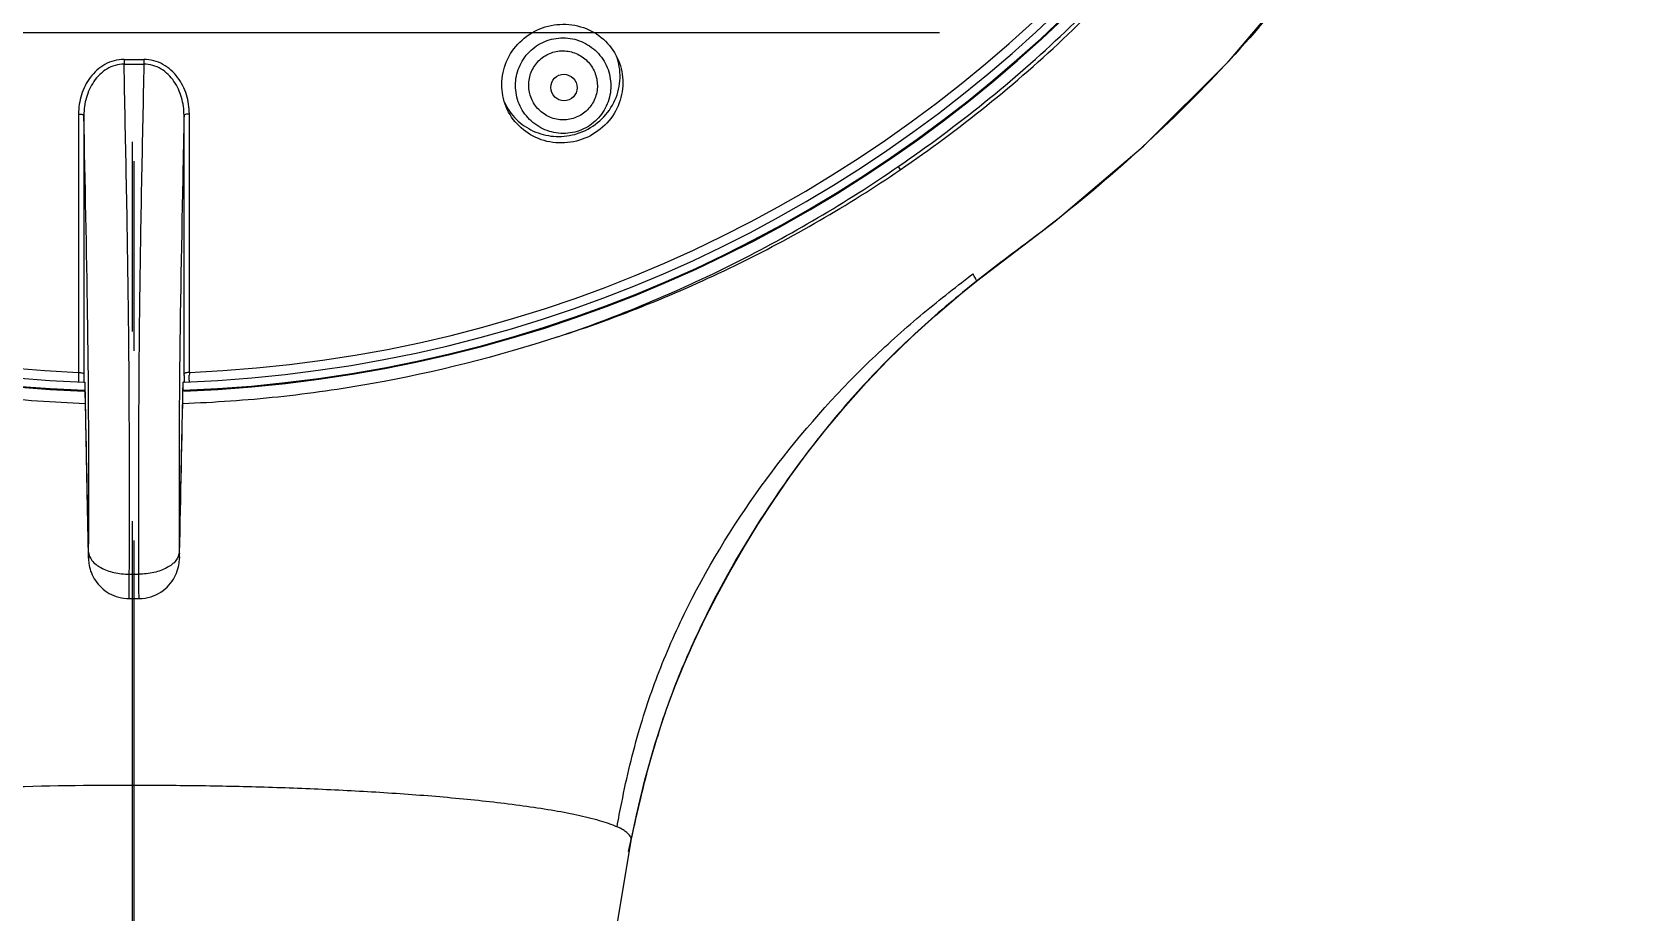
# Model space of a CAD drawing. Extents: x -5853 to -5433, y -3863 to -3269.
# Drawn here: x -5692.58 to -5677.89, y -3636.69 to -3628.57 of the extents above; entities that cross this region are included whole.
import ezdxf

# ---------------------------------------------------------------- set-up
doc = ezdxf.new("R2010")
doc.units = 0
doc.header["$LTSCALE"] = 7
doc.linetypes.add('CENTER', pattern=[2, 1.25, -0.25, 0.25, -0.25])
doc.layers.add('CL', color=1, linetype='CENTER')
doc.layers.add('DWG', color=7, linetype='CONTINUOUS')

msp = doc.modelspace()

# ---------------------------------------------------------------- linework, layer by layer
at = {"layer": 'CL'}
for p, q in [((-5691.64238, -3605.26088), (-5691.64238, -3667.1466)), ((-5691.65964, -3619.08353), (-5691.65964, -3680.34675)), ((-5684.21224, -3628.57502), (-5699.11621, -3628.57502))]:
    msp.add_line(p, q, dxfattribs=at)
at = {"layer": 'DWG', "linetype": 'Continuous'}
for p, q in [((-5691.73346, -3628.82164), (-5691.73357, -3628.86468)), ((-5691.55141, -3628.82164), (-5691.5513, -3628.86467)), ((-5692.15341, -3629.3253), (-5692.1534, -3631.71071)), ((-5691.13147, -3631.71071), (-5691.13146, -3629.3253)), ((-5692.10406, -3629.33737), (-5692.10405, -3631.72574)), ((-5691.18083, -3631.72574), (-5691.18081, -3629.33738)), ((-5684.59507, -3629.81114), (-5684.57576, -3629.83921)), ((-5683.91725, -3630.80959), (-5683.90454, -3630.7999)), ((-5683.87123, -3630.8686), (-5683.87131, -3630.86796)), ((-5683.87126, -3630.86863), (-5683.87123, -3630.8686)), ((-5692.10444, -3631.79941), (-5692.09618, -3631.79972)), ((-5691.20264, -3632.48904), (-5691.18859, -3631.79971)), ((-5691.18043, -3631.79941), (-5691.18877, -3631.79972)), ((-5691.18081, -3631.73978), (-5691.18083, -3631.72574)), ((-5692.07561, -3632.80993), (-5692.06317, -3633.40297)), ((-5692.06019, -3633.36812), (-5692.05955, -3633.22658)), ((-5691.22513, -3633.27246), (-5691.22468, -3633.36812)), ((-5692.06362, -3633.3794), (-5692.0636, -3633.38484)), ((-5691.22125, -3633.3794), (-5691.22127, -3633.38484)), ((-5691.68526, -3633.57195), (-5691.59961, -3633.57195)), ((-5691.68672, -3633.79694), (-5691.59815, -3633.79694)), ((-5691.64249, -3633.79695), (-5691.64245, -3635.5181)), ((-5686.86064, -3635.22085), (-5686.79877, -3635.01977)), ((-5687.01164, -3635.81223), (-5686.92974, -3635.47115)), ((-5686.96466, -3635.60943), (-5686.96604, -3635.61508)), ((-5687.05751, -3636.02991), (-5687.01164, -3635.81223)), ((-5687.26041, -3637.25207), (-5687.05761, -3636.03101)), ((-5687.08053, -3636.12994), (-5687.04619, -3635.96881)), ((-5687.05761, -3636.03101), (-5687.0574, -3636.02987))]:
    msp.add_line(p, q, dxfattribs=at)
for points in [[(-5683.87123, -3630.8686), (-5683.14683, -3630.31458), (-5682.33364, -3629.62287), (-5681.54346, -3628.83376), (-5680.81078, -3627.97158), (-5680.16157, -3627.06751), (-5679.59105, -3626.12039), (-5679.10256, -3625.13944), (-5678.69466, -3624.12532), (-5678.36751, -3623.07769), (-5678.12463, -3622.00564), (-5677.96799, -3620.91529), (-5677.89908, -3619.81574), (-5677.91854, -3618.71544), (-5678.02574, -3617.62048)], [(-5686.79877, -3635.01977), (-5686.7299, -3634.81648), (-5686.65331, -3634.61088), (-5686.56856, -3634.40259), (-5686.47568, -3634.19197), (-5686.37473, -3633.97944), (-5686.26561, -3633.76506), (-5686.14826, -3633.54904), (-5686.0226, -3633.33168), (-5685.88847, -3633.1133), (-5685.74563, -3632.89429), (-5685.59386, -3632.67499), (-5685.43286, -3632.45583), (-5685.26224, -3632.2374), (-5685.08157, -3632.02045), (-5684.89031, -3631.80579), (-5684.68813, -3631.59442), (-5684.47492, -3631.38717), (-5684.25083, -3631.18442), (-5684.01636, -3630.98591), (-5683.87126, -3630.86863)], [(-5692.09628, -3631.79971), (-5692.08911, -3632.153), (-5692.07561, -3632.80993)], [(-5691.2372, -3633.52385), (-5691.23246, -3633.50531), (-5691.22884, -3633.48761), (-5691.22621, -3633.47084), (-5691.22449, -3633.45599), (-5691.2235, -3633.44418), (-5691.22287, -3633.43394), (-5691.22244, -3633.42483), (-5691.22209, -3633.41548), (-5691.22175, -3633.40459), (-5691.22142, -3633.39154), (-5691.20264, -3632.48904)], [(-5692.06317, -3633.40297), (-5692.06281, -3633.41481), (-5692.06242, -3633.42515), (-5692.06193, -3633.43518)], [(-5692.06193, -3633.43518), (-5692.0612, -3633.44653), (-5692.06004, -3633.45939), (-5692.05808, -3633.47501), (-5692.05522, -3633.49198)], [(-5692.05522, -3633.49198), (-5692.05165, -3633.50857), (-5692.04718, -3633.52556)], [(-5692.04718, -3633.52556), (-5692.04167, -3633.54307), (-5692.03507, -3633.56088), (-5692.02734, -3633.57887), (-5692.01848, -3633.5968), (-5692.00858, -3633.6144), (-5691.99759, -3633.6317), (-5691.98547, -3633.64862), (-5691.97223, -3633.66507), (-5691.95787, -3633.68098), (-5691.94241, -3633.69625), (-5691.92585, -3633.7108), (-5691.90823, -3633.72452), (-5691.88957, -3633.73733), (-5691.86991, -3633.74914), (-5691.8493, -3633.75985), (-5691.8278, -3633.76937), (-5691.80547, -3633.77763), (-5691.78238, -3633.78452), (-5691.75861, -3633.78997), (-5691.73426, -3633.7939), (-5691.70943, -3633.79623), (-5691.68672, -3633.79692)], [(-5691.59816, -3633.79692), (-5691.59365, -3633.7969), (-5691.56647, -3633.79558), (-5691.53968, -3633.79234), (-5691.51341, -3633.78722), (-5691.48783, -3633.78033), (-5691.46305, -3633.77174), (-5691.43919, -3633.76157), (-5691.41637, -3633.74992), (-5691.39468, -3633.73693), (-5691.37419, -3633.72271), (-5691.35496, -3633.70739), (-5691.33706, -3633.69112), (-5691.32052, -3633.67403), (-5691.30536, -3633.65625), (-5691.29158, -3633.63793), (-5691.2792, -3633.61918), (-5691.26818, -3633.60016), (-5691.25851, -3633.58097), (-5691.25015, -3633.56176), (-5691.24307, -3633.54267), (-5691.2372, -3633.52385)], [(-5686.92974, -3635.47115), (-5686.83494, -3635.13496), (-5686.8062, -3635.04291)], [(-5686.96504, -3635.61113), (-5686.91585, -3635.41827), (-5686.86064, -3635.22085)], [(-5687.04619, -3635.96881), (-5687.00833, -3635.7959), (-5686.96504, -3635.61113)]]:
    msp.add_lwpolyline(points, dxfattribs=at)
for centre, radius, start, end in [((-5691.64244, -3619.50809), 12.38285, 272.122125, 267.877875), ((-5691.64244, -3619.50809), 12.375, 272.115822, 267.88501), ((-5691.64244, -3619.50809), 12.3, 272.15262, 267.84738), ((-5691.64244, -3619.50809), 12.21332, 272.397749, 267.602251), ((-5691.64212, -3588.44101), 40.42377, 269.870381, 269.999558), ((-5691.64162, -3588.22185), 40.59989, 269.870399, 269.998855), ((-5691.64367, -3588.22153), 40.60022, 270.001739, 270.130193), ((-5691.64327, -3588.44078), 40.424, 270.001184, 270.13036), ((-5687.72778, -3628.95844), 0.57459, 285.10137, 291.989727), ((-5687.72536, -3628.96475), 0.56783, 292.001235, 292.99874), ((-5686.08612, -3631.73683), 5.0947, 180.033212, 180.703807), ((-5687.29626, -3631.77516), 3.83575, 179.037292, 179.405553), ((-5810.65911, -3632.72489), 118.60062, 359.7576337, 0.3750974), ((-5584.83352, -3632.71471), 106.39307, 179.5742305, 180.3003678), ((-5679.3752, -3637.4136), 7.8, 162.305888, 163.57797), ((-5678.77627, -3637.58839), 8.42392, 163.802147, 165.032125), ((-5679.10851, -3637.4931), 8.07829, 163.571831, 163.793811), ((-5677.85773, -3637.83224), 9.37428, 165.152512, 166.283512), ((-5678.37685, -3637.69652), 8.83771, 165.023718, 165.14061), ((-5687.1093, -3636.02015), 0.05279, 1.302465, 5.021204)]:
    msp.add_arc(centre, radius, start, end, dxfattribs=at)
msp.add_ellipse((-5687.67689, -3629.08177), major_axis=(-0.04694, 0.11331), ratio=0.99002271, dxfattribs=at)
for points, knots in [([(-5699.89948, -3630.49771), (-5700.47033, -3630.06873), (-5701.54726, -3629.11999), (-5702.92014, -3627.46406), (-5704.02004, -3625.61463), (-5704.81888, -3623.61668), (-5705.29753, -3621.51887), (-5705.44429, -3619.37215), (-5705.25565, -3617.22866), (-5704.73598, -3615.1405), (-5703.89803, -3613.15838), (-5702.76204, -3611.33047), (-5701.35565, -3609.70134), (-5699.71318, -3608.31066), (-5697.87469, -3607.19228), (-5695.88472, -3606.37325), (-5693.79227, -3605.87343), (-5692.36115, -3605.76106), (-5691.64683, -3605.76087)], [0, 0, 0, 0, 0.06247461, 0.12496921, 0.18746794, 0.24996685, 0.31246404, 0.37496195, 0.437461, 0.49996154, 0.56246624, 0.62497629, 0.68749138, 0.75000139, 0.81250552, 0.8750058, 0.93750363, 1, 1, 1, 1]), ([(-5691.63799, -3605.76087), (-5690.92265, -3605.76107), (-5689.48946, -3605.87377), (-5687.39416, -3606.37503), (-5685.40177, -3607.19638), (-5683.5615, -3608.31784), (-5681.91805, -3609.7122), (-5680.51167, -3611.34544), (-5679.37671, -3613.17765), (-5678.54091, -3615.16406), (-5678.0245, -3617.25623), (-5677.84017, -3619.40321), (-5677.99223, -3621.55268), (-5678.477, -3623.65227), (-5679.28261, -3625.65084), (-5680.3897, -3627.49964), (-5681.77005, -3629.15334), (-5682.85159, -3630.10004), (-5683.42499, -3630.52733)], [0, 0, 0, 0, 0.06249615, 0.12499411, 0.18749476, 0.24999937, 0.31250941, 0.37502397, 0.43753438, 0.50003919, 0.56253953, 0.6250384, 0.6875362, 0.75003318, 0.81253149, 0.87503062, 0.93752541, 1, 1, 1, 1]), ([(-5691.64244, -3606.98788), (-5692.30485, -3606.98787), (-5693.63204, -3607.09345), (-5695.57066, -3607.56458), (-5697.41069, -3608.33635), (-5699.10513, -3609.38946), (-5700.61178, -3610.69725), (-5701.89262, -3612.22713), (-5702.9155, -3613.94059), (-5703.65443, -3615.79451), (-5704.09066, -3617.74199), (-5704.2132, -3619.73374), (-5704.01907, -3621.71944), (-5703.51336, -3623.64914), (-5702.70887, -3625.47427), (-5701.62578, -3627.14916), (-5700.29164, -3628.63083), (-5699.25637, -3629.46681), (-5698.70913, -3629.83921)], [0, 0, 0, 0, 0.06251492, 0.12502774, 0.1875311, 0.25002645, 0.31252329, 0.37502733, 0.43754131, 0.50006456, 0.56258738, 0.62510022, 0.68760173, 0.75009293, 0.81257665, 0.87505483, 0.93752933, 1, 1, 1, 1]), ([(-5684.57577, -3629.83921), (-5684.02852, -3629.46681), (-5682.99325, -3628.63084), (-5681.65911, -3627.14917), (-5680.57603, -3625.47429), (-5679.77154, -3623.64917), (-5679.26583, -3621.71949), (-5679.07169, -3619.73382), (-5679.19423, -3617.74209), (-5679.63044, -3615.79462), (-5680.36934, -3613.94069), (-5681.3922, -3612.22721), (-5682.67304, -3610.69731), (-5684.1797, -3609.3895), (-5685.87414, -3608.33638), (-5687.71419, -3607.56459), (-5689.65282, -3607.09345), (-5690.98003, -3606.98787), (-5691.64244, -3606.98788)], [0, 0, 0, 0, 0.06247062, 0.12494505, 0.18742295, 0.24990615, 0.31239674, 0.37489741, 0.43740944, 0.49993182, 0.5624551, 0.62496954, 0.68747405, 0.74997124, 0.81246692, 0.87497078, 0.93748427, 1, 1, 1, 1]), ([(-5691.64244, -3607.02864), (-5692.30274, -3607.02862), (-5693.6257, -3607.13388), (-5695.55813, -3607.60354), (-5697.39229, -3608.37289), (-5699.08129, -3609.42271), (-5700.58309, -3610.72639), (-5701.85978, -3612.25146), (-5702.87932, -3613.95951), (-5703.61581, -3615.80756), (-5704.05059, -3617.74885), (-5704.17271, -3619.73425), (-5703.97923, -3621.71362), (-5703.47529, -3623.63719), (-5702.67356, -3625.45668), (-5701.59467, -3627.12632), (-5700.48613, -3628.35857), (-5699.49252, -3629.2296), (-5698.96186, -3629.62402), (-5698.68982, -3629.81114)], [0, 0, 0, 0, 0.06251168, 0.12502129, 0.18752142, 0.25001356, 0.31250718, 0.37500801, 0.43751879, 0.50003882, 0.56255842, 0.62506804, 0.68756634, 0.75005437, 0.81253494, 0.87501006, 0.93748165, 0.96874104, 1, 1, 1, 1]), ([(-5684.59507, -3629.81114), (-5684.32303, -3629.62402), (-5683.79237, -3629.2296), (-5682.79876, -3628.35857), (-5681.69023, -3627.12633), (-5680.61134, -3625.4567), (-5679.80961, -3623.63723), (-5679.30567, -3621.71368), (-5679.11217, -3619.73432), (-5679.2343, -3617.74895), (-5679.66906, -3615.80767), (-5680.40553, -3613.95961), (-5681.42505, -3612.25154), (-5682.70174, -3610.72646), (-5684.20354, -3609.42275), (-5685.89255, -3608.37292), (-5687.72671, -3607.60355), (-5689.65916, -3607.13388), (-5690.98214, -3607.02862), (-5691.64244, -3607.02864)], [0, 0, 0, 0, 0.03125893, 0.0625183, 0.12498983, 0.18746465, 0.24994472, 0.31243213, 0.37492959, 0.43743841, 0.49995756, 0.56247763, 0.62498886, 0.68749016, 0.74998414, 0.8124766, 0.87497723, 0.9374875, 1, 1, 1, 1]), ([(-5687.4832, -3629.54937), (-5687.55075, -3629.57735), (-5687.69747, -3629.60747), (-5687.91601, -3629.56667), (-5688.10091, -3629.44664), (-5688.22348, -3629.26524), (-5688.26501, -3629.0503), (-5688.21911, -3628.83473), (-5688.09342, -3628.65141), (-5687.96841, -3628.56898), (-5687.90088, -3628.54101)], [0, 0, 0, 0, 0.12701834, 0.25282973, 0.37702093, 0.50004852, 0.62306151, 0.74722813, 0.8730129, 1, 1, 1, 1]), ([(-5687.90088, -3628.54101), (-5687.83335, -3628.51304), (-5687.68666, -3628.48292), (-5687.46816, -3628.52368), (-5687.28327, -3628.64365), (-5687.16066, -3628.82499), (-5687.11906, -3629.03993), (-5687.16491, -3629.25556), (-5687.29061, -3629.43894), (-5687.41566, -3629.52139), (-5687.4832, -3629.54937)], [0, 0, 0, 0, 0.12699134, 0.25277239, 0.37693589, 0.49994897, 0.6229723, 0.74716558, 0.87298147, 1, 1, 1, 1]), ([(-5687.51539, -3629.47166), (-5687.56833, -3629.49358), (-5687.68419, -3629.51657), (-5687.85682, -3629.48145), (-5688.00307, -3629.38304), (-5688.10071, -3629.23638), (-5688.13536, -3629.06363), (-5688.10154, -3628.89062), (-5688.00433, -3628.7437), (-5687.90614, -3628.67803), (-5687.85321, -3628.65609)], [0, 0, 0, 0, 0.12504633, 0.25004603, 0.37502944, 0.49999463, 0.62496227, 0.74995061, 0.87495361, 1, 1, 1, 1]), ([(-5687.85321, -3628.65609), (-5687.80027, -3628.63417), (-5687.6844, -3628.61119), (-5687.51178, -3628.64633), (-5687.36552, -3628.74475), (-5687.26788, -3628.89141), (-5687.23321, -3629.06416), (-5687.26704, -3629.23716), (-5687.36427, -3629.38406), (-5687.46246, -3629.44972), (-5687.51539, -3629.47166)], [0, 0, 0, 0, 0.1250466, 0.25004963, 0.37503789, 0.50000551, 0.62497063, 0.74995407, 0.87495365, 1, 1, 1, 1]), ([(-5691.73346, -3628.82164), (-5691.79433, -3628.82155), (-5691.91747, -3628.8553), (-5692.05422, -3628.98165), (-5692.13553, -3629.14553), (-5692.15342, -3629.26574), (-5692.15341, -3629.3253)], [0, 0, 0, 0, 0.25295141, 0.5038005, 0.75248338, 1, 1, 1, 1]), ([(-5691.73357, -3628.86467), (-5691.78881, -3628.86447), (-5691.90092, -3628.89858), (-5692.01984, -3629.01988), (-5692.08908, -3629.17221), (-5692.10413, -3629.28258), (-5692.10406, -3629.33737)], [0, 0, 0, 0, 0.25101749, 0.5014485, 0.75098877, 1, 1, 1, 1]), ([(-5691.68526, -3633.57195), (-5691.68133, -3632.71553), (-5691.68488, -3631.48923), (-5691.7117, -3629.92023), (-5691.727, -3629.20761), (-5691.73357, -3628.86467)], [0, 0, 0, 0, 0.5457674, 0.78141969, 1, 1, 1, 1]), ([(-5691.5513, -3628.86467), (-5691.55787, -3629.20758), (-5691.57317, -3629.92015), (-5691.59999, -3631.48915), (-5691.60355, -3632.71548), (-5691.59961, -3633.57195)], [0, 0, 0, 0, 0.21856212, 0.45419787, 1, 1, 1, 1]), ([(-5691.13146, -3629.3253), (-5691.13145, -3629.26571), (-5691.14937, -3629.14546), (-5691.23072, -3628.98156), (-5691.36749, -3628.85526), (-5691.49058, -3628.82153), (-5691.55141, -3628.82164)], [0, 0, 0, 0, 0.24763758, 0.49636971, 0.7472148, 1, 1, 1, 1]), ([(-5691.18081, -3629.33738), (-5691.18074, -3629.28255), (-5691.19581, -3629.17213), (-5691.26509, -3629.01977), (-5691.38404, -3628.89854), (-5691.4961, -3628.86445), (-5691.5513, -3628.86466)], [0, 0, 0, 0, 0.24915305, 0.49876105, 0.74917086, 1, 1, 1, 1]), ([(-5687.56321, -3629.35621), (-5687.60138, -3629.372), (-5687.68498, -3629.38845), (-5687.80939, -3629.36262), (-5687.91459, -3629.29123), (-5687.98485, -3629.18534), (-5688.01005, -3629.06079), (-5687.98615, -3628.93592), (-5687.91645, -3628.82967), (-5687.84569, -3628.78218), (-5687.80753, -3628.76636)], [0, 0, 0, 0, 0.12498522, 0.24996464, 0.37496946, 0.49998655, 0.62500568, 0.75001668, 0.87500435, 1, 1, 1, 1]), ([(-5687.80753, -3628.76636), (-5687.76936, -3628.75056), (-5687.68575, -3628.73411), (-5687.56134, -3628.75996), (-5687.45614, -3628.83135), (-5687.38589, -3628.93725), (-5687.36069, -3629.0618), (-5687.38461, -3629.18667), (-5687.4543, -3629.29291), (-5687.52506, -3629.34038), (-5687.56321, -3629.35621)], [0, 0, 0, 0, 0.12499581, 0.24998342, 0.37499421, 0.50001321, 0.62503034, 0.75003532, 0.87501469, 1, 1, 1, 1]), ([(-5687.5035, -3629.48744), (-5687.43829, -3629.45976), (-5687.31755, -3629.3796), (-5687.19453, -3629.20299), (-5687.14616, -3628.9954), (-5687.16902, -3628.85517), (-5687.19298, -3628.79086)], [0, 0, 0, 0, 0.25397105, 0.50559002, 0.75398879, 1, 1, 1, 1]), ([(-5692.15341, -3629.3253), (-5692.14181, -3629.32533), (-5692.12589, -3629.32671), (-5692.10978, -3629.3312), (-5692.10421, -3629.33535), (-5692.10406, -3629.33737)], [0, 0, 0, 0, 0.66541921, 0.88347084, 1, 1, 1, 1]), ([(-5691.13146, -3629.3253), (-5691.14306, -3629.32534), (-5691.15898, -3629.32671), (-5691.1751, -3629.3312), (-5691.18067, -3629.33535), (-5691.18082, -3629.33738)], [0, 0, 0, 0, 0.66541804, 0.88347223, 1, 1, 1, 1]), ([(-5688.22473, -3629.21831), (-5688.19848, -3629.27572), (-5688.1242, -3629.38241), (-5687.96356, -3629.49317), (-5687.77287, -3629.54256), (-5687.64092, -3629.53015), (-5687.57809, -3629.51319)], [0, 0, 0, 0, 0.24630688, 0.49469543, 0.74605829, 1, 1, 1, 1]), ([(-5692.06103, -3631.94845), (-5692.06292, -3631.69871), (-5692.07291, -3630.82827), (-5692.09207, -3629.95799), (-5692.10406, -3629.33737)], [0, 0, 0, 0, 0.28691156, 1, 1, 1, 1]), ([(-5691.18081, -3629.33738), (-5691.1846, -3629.53344), (-5691.20235, -3630.39561), (-5691.21843, -3631.25786), (-5691.22365, -3631.9241)], [0, 0, 0, 0, 0.22739981, 1, 1, 1, 1]), ([(-5687.73452, -3631.38127), (-5687.45605, -3631.28888), (-5686.90641, -3631.08158), (-5686.10583, -3630.71418), (-5685.33267, -3630.29219), (-5684.83677, -3629.97745), (-5684.59507, -3629.81114)], [0, 0, 0, 0, 0.24999587, 0.49999927, 0.75000321, 1, 1, 1, 1]), ([(-5687.73452, -3631.38127), (-5687.45453, -3631.292), (-5686.90142, -3631.09118), (-5685.8267, -3630.61466), (-5685.06054, -3630.17082), (-5684.5757, -3629.83929)], [0, 0, 0, 0, 0.25008251, 0.50017002, 1, 1, 1, 1]), ([(-5683.42499, -3630.52733), (-5683.50003, -3630.58325), (-5683.6506, -3630.69443), (-5683.79808, -3630.80971), (-5683.87132, -3630.86795)], [0, 0, 0, 0, 0.50003957, 1, 1, 1, 1]), ([(-5686.9768, -3634.99185), (-5686.91726, -3634.79074), (-5686.77542, -3634.38294), (-5686.40184, -3633.57075), (-5685.79092, -3632.60948), (-5685.04473, -3631.76497), (-5684.40233, -3631.18816), (-5684.07812, -3630.93233), (-5683.91725, -3630.80959)], [0, 0, 0, 0, 0.11946588, 0.24549039, 0.5085855, 0.76486845, 0.8847402, 1, 1, 1, 1]), ([(-5683.87131, -3630.86796), (-5684.04553, -3631.00648), (-5684.38672, -3631.2923), (-5684.86312, -3631.75993), (-5685.29857, -3632.26483), (-5685.8262, -3632.97677), (-5686.27866, -3633.7401), (-5686.64168, -3634.54564), (-5686.78564, -3634.96328), (-5686.84836, -3635.17491)], [0, 0, 0, 0, 0.12565434, 0.25106141, 0.37643537, 0.50163877, 0.75104525, 0.87538872, 1, 1, 1, 1]), ([(-5683.87131, -3630.86796), (-5683.87387, -3630.8589), (-5683.8845, -3630.83578), (-5683.89662, -3630.81365), (-5683.90454, -3630.7999)], [0, 0, 0, 0, 0.37213504, 1, 1, 1, 1]), ([(-5692.09217, -3631.99864), (-5692.3856, -3631.98796), (-5692.97215, -3631.94829), (-5694.13525, -3631.78153), (-5694.99276, -3631.56476), (-5695.55037, -3631.38127)], [0, 0, 0, 0, 0.25004024, 0.50010392, 1, 1, 1, 1]), ([(-5687.73452, -3631.38127), (-5688.2921, -3631.56475), (-5689.14964, -3631.78141), (-5690.31271, -3631.94813), (-5690.89926, -3631.98871), (-5691.19272, -3631.99903)], [0, 0, 0, 0, 0.49986739, 0.74994627, 1, 1, 1, 1]), ([(-5692.15388, -3631.79679), (-5692.15392, -3631.79695), (-5692.15396, -3631.79716), (-5692.15411, -3631.79744), (-5692.15418, -3631.79744)], [0, 0, 0, 0, 0.69865826, 1, 1, 1, 1]), ([(-5692.1534, -3631.71071), (-5692.15307, -3631.73032), (-5692.15251, -3631.75613), (-5692.15327, -3631.78473), (-5692.15327, -3631.7939), (-5692.15388, -3631.79679)], [0, 0, 0, 0, 0.68322073, 0.89734068, 1, 1, 1, 1]), ([(-5692.1534, -3631.71071), (-5692.14176, -3631.71076), (-5692.12584, -3631.71241), (-5692.10924, -3631.71829), (-5692.10419, -3631.72342), (-5692.10405, -3631.72574)], [0, 0, 0, 0, 0.6504817, 0.86980346, 1, 1, 1, 1]), ([(-5692.10405, -3631.72574), (-5692.10405, -3631.73257), (-5692.10408, -3631.75712), (-5692.10421, -3631.78168), (-5692.10444, -3631.79941)], [0, 0, 0, 0, 0.27780512, 1, 1, 1, 1]), ([(-5691.13147, -3631.71071), (-5691.14311, -3631.71076), (-5691.15904, -3631.71241), (-5691.17563, -3631.71829), (-5691.18069, -3631.72342), (-5691.18083, -3631.72574)], [0, 0, 0, 0, 0.65048125, 0.86980322, 1, 1, 1, 1]), ([(-5691.13069, -3631.79744), (-5691.13106, -3631.79745), (-5691.13103, -3631.79527), (-5691.13155, -3631.79284), (-5691.13162, -3631.78725), (-5691.13195, -3631.77678), (-5691.13197, -3631.75905), (-5691.1319, -3631.74395), (-5691.13181, -3631.73536)], [0, 0, 0, 0, 0.01783964, 0.0688105, 0.15269991, 0.26818986, 0.58576131, 1, 1, 1, 1]), ([(-5692.06362, -3633.3794), (-5692.0633, -3633.39434), (-5692.06092, -3633.45777), (-5692.06029, -3633.38681), (-5692.06019, -3633.36812)], [0, 0, 0, 0, 0.44427359, 1, 1, 1, 1]), ([(-5692.06019, -3633.36812), (-5692.05927, -3633.39598), (-5692.03147, -3633.45781), (-5691.97876, -3633.49522), (-5691.94801, -3633.51194)], [0, 0, 0, 0, 0.44335192, 1, 1, 1, 1]), ([(-5691.22468, -3633.36812), (-5691.2256, -3633.39598), (-5691.2534, -3633.4578), (-5691.30612, -3633.49521), (-5691.33687, -3633.51193)], [0, 0, 0, 0, 0.44334849, 1, 1, 1, 1]), ([(-5691.22468, -3633.36812), (-5691.22458, -3633.38681), (-5691.22396, -3633.45777), (-5691.22157, -3633.39434), (-5691.22125, -3633.3794)], [0, 0, 0, 0, 0.55572641, 1, 1, 1, 1]), ([(-5691.94801, -3633.51194), (-5691.91033, -3633.53242), (-5691.82352, -3633.56221), (-5691.73286, -3633.57179), (-5691.68526, -3633.57195)], [0, 0, 0, 0, 0.47388706, 1, 1, 1, 1]), ([(-5691.68671, -3633.79693), (-5691.6864, -3633.79695), (-5691.68686, -3633.79487), (-5691.68621, -3633.79279), (-5691.6864, -3633.7876), (-5691.68604, -3633.77782), (-5691.68599, -3633.76055), (-5691.68573, -3633.73491), (-5691.68559, -3633.70244), (-5691.68544, -3633.66382), (-5691.68533, -3633.61962), (-5691.68528, -3633.58838), (-5691.68526, -3633.57195)], [0, 0, 0, 0, 0.00425851, 0.01700245, 0.03815915, 0.06761448, 0.15095544, 0.26590986, 0.41069956, 0.58335388, 0.78102062, 1, 1, 1, 1]), ([(-5691.33687, -3633.51193), (-5691.37454, -3633.53241), (-5691.46135, -3633.56219), (-5691.55201, -3633.57177), (-5691.59961, -3633.57194)], [0, 0, 0, 0, 0.47389042, 1, 1, 1, 1]), ([(-5691.59961, -3633.57195), (-5691.59959, -3633.58838), (-5691.59954, -3633.61962), (-5691.59943, -3633.66382), (-5691.59928, -3633.70244), (-5691.59914, -3633.73491), (-5691.59888, -3633.76055), (-5691.59883, -3633.77782), (-5691.59847, -3633.7876), (-5691.59866, -3633.79279), (-5691.59801, -3633.79487), (-5691.59848, -3633.79695), (-5691.59816, -3633.79693)], [0, 0, 0, 0, 0.21897938, 0.41664612, 0.58930044, 0.73409014, 0.84904456, 0.93238552, 0.96184085, 0.98299755, 0.99574149, 1, 1, 1, 1]), ([(-5687.18756, -3635.90373), (-5687.17373, -3635.82842), (-5687.11551, -3635.52189), (-5687.04364, -3635.21764), (-5686.9768, -3634.99185)], [0, 0, 0, 0, 0.24536954, 1, 1, 1, 1]), ([(-5686.84836, -3635.17491), (-5686.86528, -3635.23198), (-5686.92989, -3635.45908), (-5686.98518, -3635.68874), (-5687.02318, -3635.86116)], [0, 0, 0, 0, 0.25216193, 1, 1, 1, 1]), ([(-5696.09932, -3635.90344), (-5696.04626, -3635.87942), (-5695.92273, -3635.83873), (-5695.71873, -3635.78956), (-5695.4845, -3635.74597), (-5695.13634, -3635.69347), (-5694.67219, -3635.64133), (-5694.09284, -3635.59414), (-5693.49334, -3635.55921), (-5692.67475, -3635.52692), (-5692.05633, -3635.51773), (-5691.64245, -3635.51765)], [0, 0, 0, 0, 0.03893295, 0.0865841, 0.14027415, 0.19812387, 0.32193181, 0.45239289, 0.58664801, 0.72333148, 1, 1, 1, 1]), ([(-5691.64245, -3635.5181), (-5691.4352, -3635.51884), (-5691.0216, -3635.52135), (-5690.40378, -3635.53503), (-5689.79265, -3635.55934), (-5689.19328, -3635.59386), (-5688.6139, -3635.64101), (-5688.14962, -3635.69316), (-5687.80095, -3635.74538), (-5687.56653, -3635.78911), (-5687.36284, -3635.83795), (-5687.23986, -3635.8789), (-5687.18756, -3635.90373)], [0, 0, 0, 0, 0.13859089, 0.27657949, 0.41322311, 0.547564, 0.67802674, 0.80190357, 0.85989284, 0.91376785, 0.96128573, 1, 1, 1, 1]), ([(-5686.96604, -3635.61508), (-5686.9743, -3635.64899), (-5687.00608, -3635.7822), (-5687.03503, -3635.91607), (-5687.05677, -3636.01578)], [0, 0, 0, 0, 0.25485174, 1, 1, 1, 1]), ([(-5687.1147, -3635.94228), (-5687.11974, -3635.93888), (-5687.14248, -3635.92449), (-5687.16662, -3635.91243), (-5687.18562, -3635.90389)], [0, 0, 0, 0, 0.22579371, 1, 1, 1, 1]), ([(-5687.02318, -3635.86116), (-5687.02607, -3635.87424), (-5687.03735, -3635.92575), (-5687.04845, -3635.97731), (-5687.05678, -3636.01575)], [0, 0, 0, 0, 0.25401718, 1, 1, 1, 1]), ([(-5687.09008, -3635.9612), (-5687.09191, -3635.95958), (-5687.09978, -3635.95285), (-5687.10815, -3635.94672), (-5687.1147, -3635.94228)], [0, 0, 0, 0, 0.23579451, 1, 1, 1, 1]), ([(-5687.05674, -3636.01565), (-5687.05717, -3636.01097), (-5687.06221, -3635.98968), (-5687.07745, -3635.97243), (-5687.09008, -3635.9612)], [0, 0, 0, 0, 0.21736311, 1, 1, 1, 1])]:
    msp.add_open_spline(points, degree=3, knots=knots, dxfattribs=at)
for points in [[(-5692.09618, -3631.79972), (-5692.08554, -3632.32628), (-5692.07469, -3632.85284), (-5692.06362, -3633.3794)], [(-5691.22125, -3633.3794), (-5691.21018, -3632.85284), (-5691.19933, -3632.32628), (-5691.18869, -3631.79972)], [(-5687.05738, -3636.02979), (-5687.05674, -3636.02623), (-5687.05644, -3636.02258), (-5687.05652, -3636.01895)]]:
    msp.add_open_spline(points, degree=3, dxfattribs=at)

doc.saveas('drawing.dxf')
